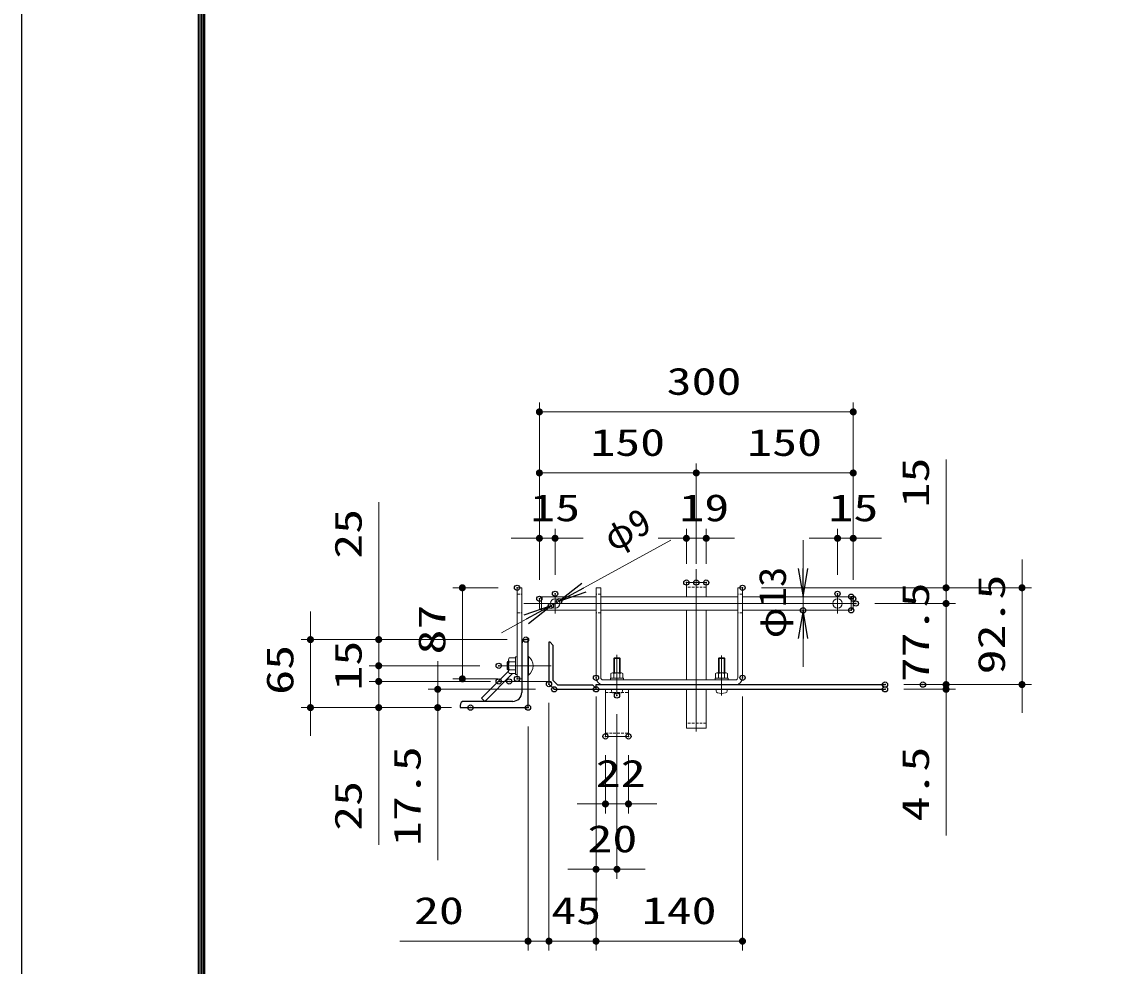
# Model space of a CAD drawing. Units: millimetres, scale not verified. Extents: x -5250 to 5250, y -3712 to 3712.
# Drawn here: x -5250 to -3158, y -2550 to -745 of the extents above; entities that cross this region are included whole.
import ezdxf
from ezdxf.enums import TextEntityAlignment as Align

# ---------------------------------------------------------------- set-up
doc = ezdxf.new("R2010")
doc.units = ezdxf.units.MM
doc.header["$LTSCALE"] = 20
doc.header["$PDMODE"] = 32
doc.header["$PDSIZE"] = 10
doc.linetypes.add('USER1', pattern=[50.8, 31.75, -6.35, 6.35, -6.35])
doc.linetypes.add('USER2', pattern=[0.375, 0.25, -0.125])
for name, color, linetype, lineweight in [('0-0_D-TTL', 7, 'Continuous', 25), ('0-3_D-STR1', 1, 'Continuous', 25), ('0-4_D-STR3', 3, 'Continuous', 13), ('0-5_D-BMK', 2, 'Continuous', 13), ('0-6_D-STR-DIM', 7, 'Continuous', 13), ('0-7_0', 7, 'Continuous', 25)]:
    doc.layers.add(name, color=color, linetype=linetype, lineweight=lineweight)
doc.layers.add('0-8_Defpoints', color=7, linetype='Continuous')
doc.styles.add('ＭＳ ゴシック', font='')
doc.styles.get('ＭＳ ゴシック').set_extended_font_data('MS Gothic')

# ---------------------------------------------------------------- blocks, each defined once
blk = doc.blocks.new('_DotSmall')
at = {"layer": '0-7_0'}
for points in [[(0, 0), (-2.5, 0), (-2.48, 0.313)], [(0, 0), (-2.48, -0.313), (-2.5, 0)], [(0, 0), (-2.48, 0.313), (-2.421, 0.622)], [(0, 0), (-2.421, -0.622), (-2.48, -0.313)], [(0, 0), (-2.421, 0.622), (-2.324, 0.92)], [(0, 0), (-2.324, -0.92), (-2.421, -0.622)], [(0, 0), (-2.324, 0.92), (-2.191, 1.204)], [(0, 0), (-2.191, -1.204), (-2.324, -0.92)], [(0, 0), (-2.191, 1.204), (-2.023, 1.469)], [(0, 0), (-2.023, -1.469), (-2.191, -1.204)], [(0, 0), (-2.023, 1.469), (-1.822, 1.711)], [(0, 0), (-1.822, -1.711), (-2.023, -1.469)], [(0, 0), (-1.822, 1.711), (-1.594, 1.926)], [(0, 0), (-1.594, -1.926), (-1.822, -1.711)], [(0, 0), (-1.594, 1.926), (-1.34, 2.111)], [(0, 0), (-1.34, -2.111), (-1.594, -1.926)], [(0, 0), (-1.34, 2.111), (-1.064, 2.262)], [(0, 0), (-1.064, -2.262), (-1.34, -2.111)], [(0, 0), (-1.064, 2.262), (-0.773, 2.378)], [(0, 0), (-0.773, -2.378), (-1.064, -2.262)], [(0, 0), (-0.773, 2.378), (-0.468, 2.456)], [(0, 0), (-0.468, -2.456), (-0.773, -2.378)], [(0, 0), (-0.468, 2.456), (-0.157, 2.495)], [(0, 0), (-0.157, -2.495), (-0.468, -2.456)], [(0, 0), (-0.157, 2.495), (0.157, 2.495)], [(0, 0), (0.157, -2.495), (-0.157, -2.495)], [(0, 0), (0.157, 2.495), (0.468, 2.456)], [(0, 0), (0.468, 2.456), (0.773, 2.378)], [(0, 0), (0.773, 2.378), (1.064, 2.262)], [(0, 0), (1.064, 2.262), (1.34, 2.111)], [(0, 0), (1.34, 2.111), (1.594, 1.926)], [(0, 0), (1.594, 1.926), (1.822, 1.711)], [(0, 0), (1.822, 1.711), (2.023, 1.469)], [(0, 0), (2.023, 1.469), (2.191, 1.204)], [(0, 0), (2.191, 1.204), (2.324, 0.92)], [(0, 0), (2.324, 0.92), (2.421, 0.622)], [(0, 0), (2.421, 0.622), (2.48, 0.313)], [(0, 0), (2.48, 0.313), (2.5, 0)], [(0, 0), (0.468, -2.456), (0.157, -2.495)], [(0, 0), (0.773, -2.378), (0.468, -2.456)], [(0, 0), (1.064, -2.262), (0.773, -2.378)], [(0, 0), (1.34, -2.111), (1.064, -2.262)], [(0, 0), (1.594, -1.926), (1.34, -2.111)], [(0, 0), (1.822, -1.711), (1.594, -1.926)], [(0, 0), (2.023, -1.469), (1.822, -1.711)], [(0, 0), (2.191, -1.204), (2.023, -1.469)], [(0, 0), (2.324, -0.92), (2.191, -1.204)], [(0, 0), (2.421, -0.622), (2.324, -0.92)], [(0, 0), (2.48, -0.313), (2.421, -0.622)], [(0, 0), (2.5, 0), (2.48, -0.313)]]:
    blk.add_solid(points, dxfattribs=at)
blk = doc.blocks.new('DARROWS')
at = {"layer": '0-7_0'}
blk.add_line((0, 0), (-19.982, 0), dxfattribs=at)
blk.add_lwpolyline([(-20, -3.333), (0, 0), (-20, 3.333)], dxfattribs=at)

msp = doc.modelspace()

# ---------------------------------------------------------------- linework, layer by layer
at = {"layer": '0-0_D-TTL', "color": 2}
msp.add_lwpolyline([(-5249.84, 3712.5), (5250.16, 3712.5), (5250.16, -3712.5), (-5249.84, -3712.5)], close=True, dxfattribs=at)
at = {"layer": '0-0_D-TTL'}
for points in [[(-4912.34, 3437.5), (4912.66, 3437.5), (4912.66, -3437.5), (-4912.34, -3437.5)], [(-4909.21, 3434.37), (4909.54, 3434.37), (4909.54, -3434.37), (-4909.21, -3434.37)], [(-4906.09, 3431.25), (4906.41, 3431.25), (4906.41, -3431.25), (-4906.09, -3431.25)], [(-4902.96, 3428.12), (4903.29, 3428.12), (4903.29, -3428.12), (-4902.96, -3428.12)], [(-4899.84, 3425), (4900.16, 3425), (4900.16, -3425), (-4899.84, -3425)]]:
    msp.add_lwpolyline(points, close=True, dxfattribs=at)
at = {"layer": '0-3_D-STR1'}
for p, q in [((-4294.27, -1933.43), (-4294.27, -2026.43)), ((-4370.98, -2037.43), (-4319.47, -1985.92)), ((-4364.98, -2043.43), (-4311.98, -1990.43)), ((-4152.27, -2011.43), (-3599.82, -2011.43)), ((-4152.27, -2020.43), (-4152.27, -2011.43)), ((-4152.27, -2020.43), (-3599.82, -2020.43)), ((-4311.27, -2043.43), (-4404.27, -2043.43)), ((-4364.98, -2043.43), (-4370.98, -2037.43)), ((-4412.27, -2055.43), (-4282.27, -2055.43))]:
    msp.add_line(p, q, dxfattribs=at)
for points in [[(-4282.27, -2055.43), (-4282.27, -1925.43), (-4286.27, -1925.43)], [(-4412.27, -2051.43), (-4412.27, -2055.43), (-4282.27, -2055.43)]]:
    msp.add_lwpolyline(points, dxfattribs=at)
msp.add_lwpolyline([(-4240.27, -1930.43), (-4242.27, -1930.43), (-4242.27, -2010.43), (-4232.27, -2020.43), (-4152.27, -2020.43), (-4152.27, -2018.43), (-4158.27, -2012.43), (-4225.27, -2012.43), (-4234.27, -2003.43), (-4234.27, -1936.43)], close=True, dxfattribs=at)
for centre, radius, start, end in [((-4286.27, -1933.43), 8, 90, 180), ((-4311.27, -2026.43), 17, 270, 0), ((-4404.27, -2051.43), 8, 90, 180)]:
    msp.add_arc(centre, radius, start, end, dxfattribs=at)
at = {"layer": '0-4_D-STR3'}
for p, q in [((-3941.61, -1816.43), (-3979.61, -1816.43)), ((-3979.61, -1843.43), (-3979.61, -1816.43)), ((-3941.61, -1843.43), (-3941.61, -1816.43)), ((-4303.27, -1826.43), (-4303.27, -2000.43)), ((-4303.27, -1826.43), (-4294.27, -1826.43)), ((-4294.27, -1826.43), (-4294.27, -2000.43)), ((-4152.27, -1826.43), (-4152.27, -1998.43)), ((-4152.27, -1826.43), (-4143.27, -1826.43)), ((-4143.27, -1826.43), (-4143.27, -1998.43)), ((-3881.27, -1826.43), (-3881.27, -1998.43)), ((-3881.27, -1826.43), (-3872.27, -1826.43)), ((-3872.27, -1826.43), (-3872.27, -1998.43)), ((-4260.61, -1847.43), (-4256.61, -1843.43)), ((-4260.61, -1865.43), (-4260.61, -1847.43)), ((-4256.61, -1843.43), (-4256.61, -1869.43)), ((-4152.27, -1843.43), (-4256.61, -1843.43)), ((-3881.27, -1843.43), (-4143.27, -1843.43)), ((-3664.61, -1843.43), (-3872.27, -1843.43)), ((-3660.61, -1865.43), (-3660.61, -1847.43)), ((-4260.61, -1865.43), (-4256.61, -1869.43)), ((-4152.27, -1869.43), (-4256.61, -1869.43)), ((-3881.27, -1869.43), (-4143.27, -1869.43)), ((-3979.61, -2002.43), (-3979.61, -1869.43)), ((-3941.61, -2002.43), (-3941.61, -1869.43)), ((-3664.61, -1869.43), (-3872.27, -1869.43)), ((-3664.61, -1869.43), (-3660.61, -1865.43)), ((-4319.47, -1986.76), (-4319.47, -1964.08)), ((-4306.47, -1960.43), (-4318.27, -1960.43)), ((-4281.27, -1957.63), (-4282.27, -1957.63)), ((-4281.27, -1957.63), (-4281.27, -1993.23)), ((-4118.27, -1961.63), (-4117.07, -1960.43)), ((-4118.27, -1961.63), (-4106.27, -1961.63)), ((-4118.27, -1989.23), (-4118.27, -1961.63)), ((-4117.07, -1960.43), (-4107.47, -1960.43)), ((-4117.07, -1960.43), (-4117.07, -1989.23)), ((-4107.47, -1960.43), (-4107.47, -1989.23)), ((-4107.47, -1960.43), (-4106.27, -1961.63)), ((-4106.27, -1989.23), (-4106.27, -1961.63)), ((-3918.27, -1961.63), (-3917.07, -1960.43)), ((-3918.27, -1989.23), (-3918.27, -1961.63)), ((-3918.27, -1961.63), (-3906.27, -1961.63)), ((-3917.07, -1960.43), (-3907.47, -1960.43)), ((-3917.07, -1960.43), (-3917.07, -1989.23)), ((-3907.47, -1960.43), (-3906.27, -1961.63)), ((-3907.47, -1960.43), (-3907.47, -1989.23)), ((-3906.27, -1989.23), (-3906.27, -1961.63)), ((-4322.27, -1969.03), (-4319.47, -1969.03)), ((-4322.27, -1981.83), (-4319.47, -1981.83)), ((-4320.67, -1967.43), (-4320.67, -1983.43)), ((-4306.47, -1967.95), (-4318.27, -1967.95)), ((-4306.48, -1982.93), (-4318.27, -1982.93)), ((-4306.47, -1990.43), (-4318.27, -1990.43)), ((-4303.27, -1992.43), (-4306.47, -1992.43)), ((-4303.27, -2000.43), (-4294.27, -2000.43)), ((-4281.27, -1993.23), (-4282.27, -1993.23)), ((-4139.27, -2002.43), (-3885.27, -2002.43)), ((-4124.77, -1999.23), (-4099.77, -1999.23)), ((-4124.77, -2002.43), (-4124.77, -1999.23)), ((-4123.77, -1999.23), (-4123.77, -1990.43)), ((-4121.11, -1989.23), (-4103.51, -1989.23)), ((-4118.02, -1990.43), (-4118.02, -1999.23)), ((-4106.52, -1990.43), (-4106.52, -1999.23)), ((-4100.77, -1999.23), (-4100.77, -1990.43)), ((-4099.77, -2002.43), (-4099.77, -1999.23)), ((-3924.77, -1999.23), (-3899.77, -1999.23)), ((-3924.77, -2002.43), (-3924.77, -1999.23)), ((-3923.77, -1999.23), (-3923.77, -1990.43)), ((-3921.11, -1989.23), (-3903.51, -1989.23)), ((-3918.02, -1990.43), (-3918.02, -1999.23)), ((-3906.52, -1990.43), (-3906.52, -1999.23)), ((-3900.77, -1999.23), (-3900.77, -1990.43)), ((-3899.77, -2002.43), (-3899.77, -1999.23)), ((-4142.27, -2011.43), (-3885.27, -2011.43)), ((-4134.27, -2110.43), (-4134.27, -2020.43)), ((-4122.77, -2023.48), (-4122.77, -2020.43)), ((-4101.77, -2023.48), (-4101.77, -2020.43)), ((-4090.27, -2110.43), (-4090.27, -2020.43)), ((-3979.61, -2094.43), (-3979.61, -2020.43)), ((-3941.61, -2094.43), (-3941.61, -2020.43)), ((-3922.77, -2023.48), (-3922.77, -2020.43)), ((-3901.77, -2023.48), (-3901.77, -2020.43)), ((-4134.27, -2110.43), (-4090.27, -2110.43)), ((-3941.61, -2094.43), (-3979.61, -2094.43))]:
    msp.add_line(p, q, dxfattribs=at)
at = {"layer": '0-4_D-STR3', "linetype": 'USER2'}
for p, q in [((-4303.27, -1838.43), (-4294.27, -1838.43)), ((-4143.27, -1838.43), (-4152.27, -1838.43)), ((-3941.61, -1825.43), (-3979.61, -1825.43)), ((-3872.27, -1838.43), (-3881.27, -1838.43)), ((-4303.27, -1874.43), (-4294.27, -1874.43)), ((-4143.27, -1874.43), (-4152.27, -1874.43)), ((-3872.27, -1874.43), (-3881.27, -1874.43)), ((-4134.27, -2026.43), (-4090.27, -2026.43)), ((-3941.61, -2085.43), (-3979.61, -2085.43)), ((-4134.27, -2104.43), (-4090.27, -2104.43))]:
    msp.add_line(p, q, dxfattribs=at)
at = {"layer": '0-4_D-STR3'}
for points in [[(-3660.61, -1847.43), (-3664.61, -1843.43), (-3664.61, -1869.43)], [(-4303.27, -1958.43), (-4306.47, -1958.43), (-4306.47, -1992.43)], [(-4319.47, -1967.43), (-4320.67, -1967.43), (-4322.27, -1969.03)], [(-4319.47, -1983.43), (-4320.67, -1983.43), (-4322.27, -1981.83), (-4322.27, -1969.03)]]:
    msp.add_lwpolyline(points, dxfattribs=at)
for centre in [(-4230.61, -1856.43), (-3690.61, -1856.43)]:
    msp.add_circle(centre, 9, dxfattribs=at)
for centre, radius, start, end in [((-4312.99, -1964.19), 6.48, 144.55918, 215.44082), ((-4295.39, -1975.43), 22.72, 308.42534, 51.57466), ((-4313.01, -1986.68), 6.46, 144.49677, 215.50323), ((-4295.48, -1975.44), 23.98, 161.79952, 198.20048), ((-4139.27, -1998.43), 13, 180, 270), ((-4139.27, -1998.43), 4, 180, 270), ((-4120.89, -1993.26), 4.03, 44.49916, 135.50084), ((-4112.27, -2003.61), 14.38, 66.42363, 113.57637), ((-4103.64, -1993.27), 4.04, 44.61546, 135.38454), ((-3920.89, -1993.26), 4.03, 44.49916, 135.50084), ((-3912.27, -2003.61), 14.38, 66.42363, 113.57637), ((-3903.64, -1993.27), 4.04, 44.61546, 135.38454), ((-3885.27, -1998.43), 13, 270, 0), ((-3885.27, -1998.43), 4, 270, 0), ((-4118.97, -2023.48), 3.8, 180, 253.92714), ((-4112.27, -2000.23), 28, 253.92714, 286.07286), ((-4105.57, -2023.48), 3.8, 286.07286, 0), ((-3918.97, -2023.48), 3.8, 180, 253.92714), ((-3912.27, -2000.23), 28, 253.92714, 286.07286), ((-3905.57, -2023.48), 3.8, 286.07286, 0)]:
    msp.add_arc(centre, radius, start, end, dxfattribs=at)
at = {"layer": '0-5_D-BMK', "linetype": 'USER1'}
for p, q in [((-3960.61, -2101.39), (-3960.61, -1791.09)), ((-4230.61, -1875.46), (-4230.61, -1837.84)), ((-3690.61, -1875.46), (-3690.61, -1837.84)), ((-3655.55, -1856.43), (-4303.57, -1856.43)), ((-4112.27, -2032.25), (-4112.27, -1954.27)), ((-3912.27, -2032.25), (-3912.27, -1956.08)), ((-4338.32, -1975.43), (-4238.22, -1975.43)), ((-4338.32, -2005.43), (-4238.22, -2005.43))]:
    msp.add_line(p, q, dxfattribs=at)
at = {"layer": '0-6_D-STR-DIM'}
for p, q in [((-4260.61, -1811.43), (-4260.61, -1472.21)), ((-3660.61, -1811.43), (-3660.61, -1472.21)), ((-4260.61, -1490.21), (-3660.61, -1490.21)), ((-4260.61, -1811.43), (-4260.61, -1588.91)), ((-3960.61, -1780.43), (-3960.61, -1588.91)), ((-3960.61, -1780.43), (-3960.61, -1588.91)), ((-3660.61, -1811.43), (-3660.61, -1588.91)), ((-3483.14, -1826.43), (-3483.14, -1581.03)), ((-4260.61, -1606.91), (-3960.61, -1606.91)), ((-3960.61, -1606.91), (-3660.61, -1606.91)), ((-4567.72, -1925.43), (-4567.72, -1662.93)), ((-4260.61, -1811.43), (-4260.61, -1713.84)), ((-4230.61, -1801.84), (-4230.61, -1713.84)), ((-3979.61, -1780.43), (-3979.61, -1713.84)), ((-3941.61, -1780.43), (-3941.61, -1713.84)), ((-3690.61, -1801.84), (-3690.61, -1713.84)), ((-3660.61, -1811.43), (-3660.61, -1713.84)), ((-4260.61, -1731.84), (-4314.61, -1731.84)), ((-4260.61, -1731.84), (-4230.61, -1731.84)), ((-4230.61, -1731.84), (-4176.61, -1731.84)), ((-4009.45, -1735.64), (-4175.32, -1826.23)), ((-3979.61, -1731.84), (-4033.61, -1731.84)), ((-3979.61, -1731.84), (-3941.61, -1731.84)), ((-3941.61, -1731.84), (-3887.61, -1731.84)), ((-3756.58, -1789.43), (-3756.58, -1735.43)), ((-3690.61, -1731.84), (-3744.61, -1731.84)), ((-3690.61, -1731.84), (-3660.61, -1731.84)), ((-3660.61, -1731.84), (-3606.61, -1731.84)), ((-3338.01, -1826.43), (-3338.01, -1772.43)), ((-3483.14, -1856.43), (-3483.14, -1802.43)), ((-4339.27, -1826.43), (-4425.83, -1826.43)), ((-4407.83, -2000.43), (-4407.83, -1826.43)), ((-3836.27, -1826.43), (-3320.01, -1826.43)), ((-3836.27, -1826.43), (-3465.14, -1826.43)), ((-3483.14, -1856.43), (-3483.14, -1826.43)), ((-3338.01, -2011.43), (-3338.01, -1826.43)), ((-4238.51, -1860.74), (-4222.72, -1852.12)), ((-3700.61, -1843.43), (-3792.58, -1843.43)), ((-3756.58, -1843.43), (-3756.58, -1869.43)), ((-3619.55, -1856.43), (-3465.14, -1856.43)), ((-3619.55, -1856.43), (-3465.14, -1856.43)), ((-3483.14, -1856.43), (-3483.14, -1910.43)), ((-3483.14, -1856.43), (-3483.14, -2011.43)), ((-4698.2, -1925.43), (-4698.2, -1871.43)), ((-3700.61, -1869.43), (-3792.58, -1869.43)), ((-4285.91, -1886.63), (-4333.3, -1912.51)), ((-4567.72, -1975.43), (-4567.72, -1921.43)), ((-3756.58, -1923.43), (-3756.58, -1977.43)), ((-4322.27, -1925.43), (-4716.2, -1925.43)), ((-4698.2, -2055.43), (-4698.2, -1925.43)), ((-4322.27, -1925.43), (-4585.72, -1925.43)), ((-4567.72, -1975.43), (-4567.72, -1925.43)), ((-4567.72, -2005.43), (-4567.72, -1951.43)), ((-3483.14, -2011.43), (-3483.14, -1957.43)), ((-4374.32, -1975.43), (-4585.72, -1975.43)), ((-4374.32, -1975.43), (-4585.72, -1975.43)), ((-4567.72, -2005.43), (-4567.72, -1975.43)), ((-4567.72, -1975.43), (-4567.72, -2029.43)), ((-4454.99, -2020.43), (-4454.99, -1966.43)), ((-4354.32, -2005.43), (-4585.72, -2005.43)), ((-4374.32, -2005.43), (-4585.72, -2005.43)), ((-4567.72, -2005.43), (-4567.72, -2055.43)), ((-4567.72, -2005.43), (-4567.72, -2059.43)), ((-4339.27, -2000.43), (-4425.83, -2000.43)), ((-4268.27, -2020.43), (-4472.99, -2020.43)), ((-4454.99, -2020.43), (-4454.99, -2055.43)), ((-3563.82, -2011.43), (-3320.01, -2011.43)), ((-3563.82, -2011.43), (-3465.14, -2011.43)), ((-3563.82, -2020.43), (-3465.14, -2020.43)), ((-3491.32, -2011.43), (-3465.14, -2011.43)), ((-3483.14, -2011.43), (-3483.14, -2020.43)), ((-3483.14, -2011.43), (-3483.14, -2065.43)), ((-3483.14, -2020.43), (-3483.14, -2300.03)), ((-3338.01, -2011.43), (-3338.01, -2065.43)), ((-4242.27, -2046.43), (-4242.27, -2519.83)), ((-4242.27, -2046.43), (-4242.27, -2519.83)), ((-4152.27, -2034.43), (-4152.27, -2382.5)), ((-4152.27, -2034.43), (-4152.27, -2519.83)), ((-3872.27, -2034.43), (-3872.27, -2519.83)), ((-4428.27, -2055.43), (-4716.2, -2055.43)), ((-4698.2, -2055.43), (-4698.2, -2109.43)), ((-4428.27, -2055.43), (-4585.72, -2055.43)), ((-4567.72, -2055.43), (-4567.72, -2317.93)), ((-4428.27, -2055.43), (-4472.99, -2055.43)), ((-4454.99, -2055.43), (-4454.99, -2347.03)), ((-4152.27, -2056.43), (-4152.27, -2519.83)), ((-4112.27, -2068.25), (-4112.27, -2382.5)), ((-4282.27, -2091.43), (-4282.27, -2519.83)), ((-4134.27, -2146.43), (-4134.27, -2257.54)), ((-4090.27, -2146.43), (-4090.27, -2257.54)), ((-4134.27, -2239.54), (-4188.27, -2239.54)), ((-4134.27, -2239.54), (-4090.27, -2239.54)), ((-4090.27, -2239.54), (-4036.27, -2239.54)), ((-4152.27, -2364.5), (-4206.27, -2364.5)), ((-4152.27, -2364.5), (-4112.27, -2364.5)), ((-4112.27, -2364.5), (-4058.27, -2364.5)), ((-4282.27, -2501.83), (-4527.22, -2501.83)), ((-4242.27, -2501.83), (-4296.27, -2501.83)), ((-4242.27, -2501.83), (-4282.27, -2501.83)), ((-4242.27, -2501.83), (-4152.27, -2501.83)), ((-4242.27, -2501.83), (-4188.27, -2501.83)), ((-4152.27, -2501.83), (-4098.27, -2501.83)), ((-4152.27, -2501.83), (-3872.27, -2501.83))]:
    msp.add_line(p, q, dxfattribs=at)
at = {"layer": '0-8_Defpoints'}
for p in [(-3660.61, -1490.21), (-3960.61, -1606.91), (-3660.61, -1606.91), (-4230.61, -1731.84), (-3941.61, -1731.84), (-3660.61, -1731.84), (-3979.61, -1816.43), (-3960.61, -1816.43), (-3941.61, -1816.43), (-4407.83, -1826.43), (-4303.27, -1826.43), (-4230.61, -1837.84), (-3872.27, -1826.43), (-3690.61, -1837.84), (-3664.61, -1843.43), (-3338.01, -1826.43), (-4260.61, -1847.43), (-4238.51, -1860.74), (-4222.72, -1852.12), (-3660.61, -1847.43), (-3655.55, -1856.43), (-3483.14, -1856.43), (-3756.58, -1869.43), (-3664.61, -1869.43), (-4698.2, -1925.43), (-4567.72, -1925.43), (-4286.27, -1925.43), (-4286.27, -1925.43), (-4567.72, -1975.43), (-4338.32, -1975.43), (-4567.72, -2005.43), (-4338.32, -2005.43), (-4318.32, -2005.43), (-4303.27, -2000.43), (-4242.27, -2010.43), (-4152.27, -1998.43), (-3872.27, -1998.43), (-3599.82, -2011.43), (-3527.32, -2011.43), (-3483.14, -2011.43), (-3483.14, -2011.43), (-4454.99, -2020.43), (-4232.27, -2020.43), (-4152.27, -2020.43), (-4112.27, -2032.25), (-3599.82, -2020.43), (-4392.27, -2055.43), (-4282.27, -2055.43), (-4134.27, -2110.43), (-4090.27, -2110.43), (-4090.27, -2239.54), (-4112.27, -2364.5), (-4242.27, -2501.83), (-4152.27, -2501.83), (-3872.27, -2501.83)]:
    msp.add_point(p, dxfattribs=at)

# ---------------------------------------------------------------- block references
at = {"layer": '0-6_D-STR-DIM', "xscale": 2.7, "yscale": 2.7}
for name, p, rotation in [('_DotSmall', (-4260.61, -1490.21), 180), ('_DotSmall', (-4260.61, -1606.91), 180), ('_DotSmall', (-3960.61, -1606.91), 180), ('_DotSmall', (-4230.61, -1731.84), 180), ('_DotSmall', (-3941.61, -1731.84), 180), ('_DotSmall', (-3660.61, -1731.84), 180), ('DARROWS', (-3756.58, -1843.43), 270), ('_DotSmall', (-4407.83, -1826.43), 90), ('DARROWS', (-4222.72, -1852.12), 208.64179), ('_DotSmall', (-3483.14, -1826.43), 270), ('_DotSmall', (-3338.01, -1826.43), 270), ('DARROWS', (-4238.51, -1860.74), 28.64179), ('_DotSmall', (-3483.14, -1856.43), 90), ('_DotSmall', (-3483.14, -1856.43), 270), ('DARROWS', (-3756.58, -1869.43), 90), ('_DotSmall', (-4698.2, -1925.43), 270), ('_DotSmall', (-4567.72, -1925.43), 270), ('_DotSmall', (-4567.72, -1975.43), 270), ('_DotSmall', (-4567.72, -1975.43), 90), ('_DotSmall', (-4567.72, -2005.43), 270), ('_DotSmall', (-4567.72, -2005.43), 90), ('_DotSmall', (-4407.83, -2000.43), 270), ('_DotSmall', (-3483.14, -2011.43), 270), ('_DotSmall', (-3483.14, -2011.43), 90), ('_DotSmall', (-3338.01, -2011.43), 90), ('_DotSmall', (-4454.99, -2020.43), 270), ('_DotSmall', (-3483.14, -2020.43), 90), ('_DotSmall', (-4698.2, -2055.43), 90), ('_DotSmall', (-4567.72, -2055.43), 90), ('_DotSmall', (-4454.99, -2055.43), 90), ('_DotSmall', (-4090.27, -2239.54), 180), ('_DotSmall', (-4112.27, -2364.5), 180), ('_DotSmall', (-4242.27, -2501.83), 180), ('_DotSmall', (-4152.27, -2501.83), 180), ('_DotSmall', (-4152.27, -2501.83), 180)]:
    msp.add_blockref(name, p, dxfattribs=dict(at, rotation=rotation))
for p in [(-3660.61, -1490.21), (-3960.61, -1606.91), (-3660.61, -1606.91), (-4260.61, -1731.84), (-3979.61, -1731.84), (-3690.61, -1731.84), (-4134.27, -2239.54), (-4152.27, -2364.5), (-4282.27, -2501.83), (-4242.27, -2501.83), (-3872.27, -2501.83)]:
    msp.add_blockref('_DotSmall', p, dxfattribs=at)

# ---------------------------------------------------------------- texts
at = {"layer": '0-6_D-STR-DIM', "style": 'ＭＳ ゴシック', "width": 1.35}
for s, p in [('300', (-4017.31, -1473.2)), ('150', (-4163.26, -1589.9)), ('150', (-3863.26, -1589.9)), ('15', (-4278.01, -1714.83)), ('19', (-3993.01, -1714.83)), ('15', (-3708.01, -1714.83)), ('22', (-4152.77, -2222.53)), ('20', (-4168.72, -2347.49)), ('20', (-4500.22, -2484.82)), ('45', (-4237.77, -2484.82)), ('140', (-4064.92, -2484.82))]:
    msp.add_text(s, height=51.91, dxfattribs=at).set_placement(p, align=Align.BOTTOM_LEFT)
at = {"layer": '0-6_D-STR-DIM', "style": 'ＭＳ ゴシック'}
for s, height, width, p in [('15', 51.91, 1.35, (-3500.14, -1672.83)), ('25', 51.91, 1.35, (-4584.73, -1770.93)), ('φ13', 51.95, 1.1, (-3773.59, -1922.85)), ('92.5', 51.91, 1.35, (-3355.02, -1991.83)), ('77.5', 51.91, 1.35, (-3500.14, -2006.83)), ('87', 51.91, 1.35, (-4424.84, -1953.93)), ('65', 51.91, 1.35, (-4715.2, -2030.93)), ('15', 51.91, 1.35, (-4584.73, -2022.83)), ('17.5', 51.91, 1.35, (-4472, -2320.03)), ('4.5', 51.91, 1.35, (-3500.14, -2273.03)), ('25', 51.91, 1.35, (-4584.73, -2290.93))]:
    msp.add_text(s, height=height, rotation=90, dxfattribs=dict(at, width=width)).set_placement(p, align=Align.BOTTOM_LEFT)
msp.add_text('φ9', height=51.95, rotation=28.642, dxfattribs=at).set_placement((-4112.39, -1772.48), align=Align.BOTTOM_LEFT)

doc.saveas('drawing.dxf')
